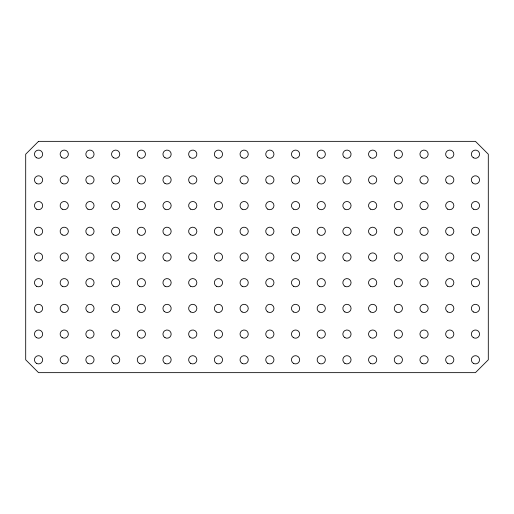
<?xml version="1.0" encoding="UTF-8"?>
<svg xmlns="http://www.w3.org/2000/svg" width="514" height="514" viewBox="0 0 514 514"><rect width="100%" height="100%" fill="white"/><g stroke="black" fill="none" stroke-linecap="round" stroke-linejoin="round"><path stroke-width="0.77" d="M38.55 141.35L25.7 154.2L25.7 359.8L38.55 372.65L475.45 372.65L488.3 359.8L488.3 154.2L475.45 141.35L38.55 141.35M164.994 363.359A4.112 4.112 0 0 0 171.162 359.8A4.112 4.112 0 0 0 164.994 356.241A4.112 4.112 0 0 0 164.994 363.359M164.994 286.259A4.112 4.112 0 0 0 171.162 282.7A4.112 4.112 0 0 0 164.994 279.141A4.112 4.112 0 0 0 164.994 286.259M164.139 311.311A4.112 4.112 0 0 0 171.021 309.467A4.112 4.112 0 0 0 165.983 304.429A4.112 4.112 0 0 0 164.139 311.311M216.394 337.659A4.112 4.112 0 0 0 222.562 334.1A4.112 4.112 0 0 0 216.394 330.541A4.112 4.112 0 0 0 216.394 337.659M216.394 363.359A4.112 4.112 0 0 0 222.562 359.8A4.112 4.112 0 0 0 216.394 356.241A4.112 4.112 0 0 0 216.394 363.359M164.994 337.659A4.112 4.112 0 0 0 171.162 334.1A4.112 4.112 0 0 0 164.994 330.541A4.112 4.112 0 0 0 164.994 337.659M242.094 311.959A4.112 4.112 0 0 0 248.262 308.4A4.112 4.112 0 0 0 242.094 304.841A4.112 4.112 0 0 0 242.094 311.959M242.094 286.259A4.112 4.112 0 0 0 248.262 282.7A4.112 4.112 0 0 0 242.094 279.141A4.112 4.112 0 0 0 242.094 286.259M242.094 209.159A4.112 4.112 0 0 0 248.262 205.6A4.112 4.112 0 0 0 242.094 202.041A4.112 4.112 0 0 0 242.094 209.159M242.094 183.459A4.112 4.112 0 0 0 248.262 179.9A4.112 4.112 0 0 0 242.094 176.341A4.112 4.112 0 0 0 242.094 183.459M242.094 260.559A4.112 4.112 0 0 0 248.262 257A4.112 4.112 0 0 0 242.094 253.441A4.112 4.112 0 0 0 242.094 260.559M242.094 234.859A4.112 4.112 0 0 0 248.262 231.3A4.112 4.112 0 0 0 242.094 227.741A4.112 4.112 0 0 0 242.094 234.859M242.094 157.759A4.112 4.112 0 0 0 248.262 154.2A4.112 4.112 0 0 0 242.094 150.641A4.112 4.112 0 0 0 242.094 157.759M242.094 363.359A4.112 4.112 0 0 0 248.262 359.8A4.112 4.112 0 0 0 242.094 356.241A4.112 4.112 0 0 0 242.094 363.359M242.094 337.659A4.112 4.112 0 0 0 248.262 334.1A4.112 4.112 0 0 0 242.094 330.541A4.112 4.112 0 0 0 242.094 337.659M293.494 311.959A4.112 4.112 0 0 0 299.662 308.4A4.112 4.112 0 0 0 293.494 304.841A4.112 4.112 0 0 0 293.494 311.959M293.494 286.259A4.112 4.112 0 0 0 299.662 282.7A4.112 4.112 0 0 0 293.494 279.141A4.112 4.112 0 0 0 293.494 286.259M293.494 209.159A4.112 4.112 0 0 0 299.662 205.6A4.112 4.112 0 0 0 293.494 202.041A4.112 4.112 0 0 0 293.494 209.159M292.639 182.811A4.112 4.112 0 0 0 299.521 180.967A4.112 4.112 0 0 0 294.483 175.929A4.112 4.112 0 0 0 292.639 182.811M293.494 260.559A4.112 4.112 0 0 0 299.662 257A4.112 4.112 0 0 0 293.494 253.441A4.112 4.112 0 0 0 293.494 260.559M293.494 234.859A4.112 4.112 0 0 0 299.662 231.3A4.112 4.112 0 0 0 293.494 227.741A4.112 4.112 0 0 0 293.494 234.859M293.494 157.759A4.112 4.112 0 0 0 299.662 154.2A4.112 4.112 0 0 0 293.494 150.641A4.112 4.112 0 0 0 293.494 157.759M293.494 363.359A4.112 4.112 0 0 0 299.662 359.8A4.112 4.112 0 0 0 293.494 356.241A4.112 4.112 0 0 0 293.494 363.359M293.494 337.659A4.112 4.112 0 0 0 299.662 334.1A4.112 4.112 0 0 0 293.494 330.541A4.112 4.112 0 0 0 293.494 337.659M319.194 311.959A4.112 4.112 0 0 0 325.362 308.4A4.112 4.112 0 0 0 319.194 304.841A4.112 4.112 0 0 0 319.194 311.959M319.194 286.259A4.112 4.112 0 0 0 325.362 282.7A4.112 4.112 0 0 0 319.194 279.141A4.112 4.112 0 0 0 319.194 286.259M318.339 208.511A4.112 4.112 0 0 0 325.221 206.667A4.112 4.112 0 0 0 320.183 201.629A4.112 4.112 0 0 0 318.339 208.511M318.339 182.811A4.112 4.112 0 0 0 325.221 180.967A4.112 4.112 0 0 0 320.183 175.929A4.112 4.112 0 0 0 318.339 182.811M319.194 260.559A4.112 4.112 0 0 0 325.362 257A4.112 4.112 0 0 0 319.194 253.441A4.112 4.112 0 0 0 319.194 260.559M319.194 234.859A4.112 4.112 0 0 0 325.362 231.3A4.112 4.112 0 0 0 319.194 227.741A4.112 4.112 0 0 0 319.194 234.859M319.194 157.759A4.112 4.112 0 0 0 325.362 154.2A4.112 4.112 0 0 0 319.194 150.641A4.112 4.112 0 0 0 319.194 157.759M319.194 363.359A4.112 4.112 0 0 0 325.362 359.8A4.112 4.112 0 0 0 319.194 356.241A4.112 4.112 0 0 0 319.194 363.359M319.194 337.659A4.112 4.112 0 0 0 325.362 334.1A4.112 4.112 0 0 0 319.194 330.541A4.112 4.112 0 0 0 319.194 337.659M344.894 311.959A4.112 4.112 0 0 0 351.062 308.4A4.112 4.112 0 0 0 344.894 304.841A4.112 4.112 0 0 0 344.894 311.959M344.894 286.259A4.112 4.112 0 0 0 351.062 282.7A4.112 4.112 0 0 0 344.894 279.141A4.112 4.112 0 0 0 344.894 286.259M344.894 209.159A4.112 4.112 0 0 0 351.062 205.6A4.112 4.112 0 0 0 344.894 202.041A4.112 4.112 0 0 0 344.894 209.159M344.039 182.811A4.112 4.112 0 0 0 350.921 180.967A4.112 4.112 0 0 0 345.883 175.929A4.112 4.112 0 0 0 344.039 182.811M344.894 260.559A4.112 4.112 0 0 0 351.062 257A4.112 4.112 0 0 0 344.894 253.441A4.112 4.112 0 0 0 344.894 260.559M344.894 234.859A4.112 4.112 0 0 0 351.062 231.3A4.112 4.112 0 0 0 344.894 227.741A4.112 4.112 0 0 0 344.894 234.859M344.039 157.111A4.112 4.112 0 0 0 350.921 155.267A4.112 4.112 0 0 0 345.883 150.229A4.112 4.112 0 0 0 344.039 157.111M344.894 363.359A4.112 4.112 0 0 0 351.062 359.8A4.112 4.112 0 0 0 344.894 356.241A4.112 4.112 0 0 0 344.894 363.359M344.894 337.659A4.112 4.112 0 0 0 351.062 334.1A4.112 4.112 0 0 0 344.894 330.541A4.112 4.112 0 0 0 344.894 337.659M87.894 157.759A4.112 4.112 0 0 0 94.062 154.2A4.112 4.112 0 0 0 87.894 150.641A4.112 4.112 0 0 0 87.894 157.759M87.894 363.359A4.112 4.112 0 0 0 94.062 359.8A4.112 4.112 0 0 0 87.894 356.241A4.112 4.112 0 0 0 87.894 363.359M87.894 337.659A4.112 4.112 0 0 0 94.062 334.1A4.112 4.112 0 0 0 87.894 330.541A4.112 4.112 0 0 0 87.894 337.659M113.594 311.959A4.112 4.112 0 0 0 119.762 308.4A4.112 4.112 0 0 0 113.594 304.841A4.112 4.112 0 0 0 113.594 311.959M113.594 286.259A4.112 4.112 0 0 0 119.762 282.7A4.112 4.112 0 0 0 113.594 279.141A4.112 4.112 0 0 0 113.594 286.259M113.594 209.159A4.112 4.112 0 0 0 119.762 205.6A4.112 4.112 0 0 0 113.594 202.041A4.112 4.112 0 0 0 113.594 209.159M113.594 183.459A4.112 4.112 0 0 0 119.762 179.9A4.112 4.112 0 0 0 113.594 176.341A4.112 4.112 0 0 0 113.594 183.459M113.594 260.559A4.112 4.112 0 0 0 119.762 257A4.112 4.112 0 0 0 113.594 253.441A4.112 4.112 0 0 0 113.594 260.559M113.594 234.859A4.112 4.112 0 0 0 119.762 231.3A4.112 4.112 0 0 0 113.594 227.741A4.112 4.112 0 0 0 113.594 234.859M113.594 157.759A4.112 4.112 0 0 0 119.762 154.2A4.112 4.112 0 0 0 113.594 150.641A4.112 4.112 0 0 0 113.594 157.759M113.594 363.359A4.112 4.112 0 0 0 119.762 359.8A4.112 4.112 0 0 0 113.594 356.241A4.112 4.112 0 0 0 113.594 363.359M113.594 337.659A4.112 4.112 0 0 0 119.762 334.1A4.112 4.112 0 0 0 113.594 330.541A4.112 4.112 0 0 0 113.594 337.659M139.294 363.359A4.112 4.112 0 0 0 145.462 359.8A4.112 4.112 0 0 0 139.294 356.241A4.112 4.112 0 0 0 139.294 363.359M139.294 337.659A4.112 4.112 0 0 0 145.462 334.1A4.112 4.112 0 0 0 139.294 330.541A4.112 4.112 0 0 0 139.294 337.659M139.294 286.259A4.112 4.112 0 0 0 145.462 282.7A4.112 4.112 0 0 0 139.294 279.141A4.112 4.112 0 0 0 139.294 286.259M139.294 311.959A4.112 4.112 0 0 0 145.462 308.4A4.112 4.112 0 0 0 139.294 304.841A4.112 4.112 0 0 0 139.294 311.959M139.294 209.159A4.112 4.112 0 0 0 145.462 205.6A4.112 4.112 0 0 0 139.294 202.041A4.112 4.112 0 0 0 139.294 209.159M139.294 183.459A4.112 4.112 0 0 0 145.462 179.9A4.112 4.112 0 0 0 139.294 176.341A4.112 4.112 0 0 0 139.294 183.459M139.294 260.559A4.112 4.112 0 0 0 145.462 257A4.112 4.112 0 0 0 139.294 253.441A4.112 4.112 0 0 0 139.294 260.559M396.294 311.959A4.112 4.112 0 0 0 402.462 308.4A4.112 4.112 0 0 0 396.294 304.841A4.112 4.112 0 0 0 396.294 311.959M396.294 286.259A4.112 4.112 0 0 0 402.462 282.7A4.112 4.112 0 0 0 396.294 279.141A4.112 4.112 0 0 0 396.294 286.259M396.294 209.159A4.112 4.112 0 0 0 402.462 205.6A4.112 4.112 0 0 0 396.294 202.041A4.112 4.112 0 0 0 396.294 209.159M395.439 182.811A4.112 4.112 0 0 0 402.321 180.967A4.112 4.112 0 0 0 397.283 175.929A4.112 4.112 0 0 0 395.439 182.811M396.294 260.559A4.112 4.112 0 0 0 402.462 257A4.112 4.112 0 0 0 396.294 253.441A4.112 4.112 0 0 0 396.294 260.559M396.294 234.859A4.112 4.112 0 0 0 402.462 231.3A4.112 4.112 0 0 0 396.294 227.741A4.112 4.112 0 0 0 396.294 234.859M396.294 157.759A4.112 4.112 0 0 0 402.462 154.2A4.112 4.112 0 0 0 396.294 150.641A4.112 4.112 0 0 0 396.294 157.759M396.294 363.359A4.112 4.112 0 0 0 402.462 359.8A4.112 4.112 0 0 0 396.294 356.241A4.112 4.112 0 0 0 396.294 363.359M396.294 337.659A4.112 4.112 0 0 0 402.462 334.1A4.112 4.112 0 0 0 396.294 330.541A4.112 4.112 0 0 0 396.294 337.659M421.994 311.959A4.112 4.112 0 0 0 428.162 308.4A4.112 4.112 0 0 0 421.994 304.841A4.112 4.112 0 0 0 421.994 311.959M421.994 286.259A4.112 4.112 0 0 0 428.162 282.7A4.112 4.112 0 0 0 421.994 279.141A4.112 4.112 0 0 0 421.994 286.259M164.994 209.159A4.112 4.112 0 0 0 171.162 205.6A4.112 4.112 0 0 0 164.994 202.041A4.112 4.112 0 0 0 164.994 209.159M164.994 183.459A4.112 4.112 0 0 0 171.162 179.9A4.112 4.112 0 0 0 164.994 176.341A4.112 4.112 0 0 0 164.994 183.459M164.994 260.559A4.112 4.112 0 0 0 171.162 257A4.112 4.112 0 0 0 164.994 253.441A4.112 4.112 0 0 0 164.994 260.559M164.994 234.859A4.112 4.112 0 0 0 171.162 231.3A4.112 4.112 0 0 0 164.994 227.741A4.112 4.112 0 0 0 164.994 234.859M164.994 157.759A4.112 4.112 0 0 0 171.162 154.2A4.112 4.112 0 0 0 164.994 150.641A4.112 4.112 0 0 0 164.994 157.759M35.639 259.911A4.112 4.112 0 0 0 42.521 258.067A4.112 4.112 0 0 0 37.483 253.029A4.112 4.112 0 0 0 35.639 259.911M36.494 234.859A4.112 4.112 0 0 0 42.662 231.3A4.112 4.112 0 0 0 36.494 227.741A4.112 4.112 0 0 0 36.494 234.859M36.494 311.959A4.112 4.112 0 0 0 42.662 308.4A4.112 4.112 0 0 0 36.494 304.841A4.112 4.112 0 0 0 36.494 311.959M36.494 286.259A4.112 4.112 0 0 0 42.662 282.7A4.112 4.112 0 0 0 36.494 279.141A4.112 4.112 0 0 0 36.494 286.259M36.494 209.159A4.112 4.112 0 0 0 42.662 205.6A4.112 4.112 0 0 0 36.494 202.041A4.112 4.112 0 0 0 36.494 209.159M36.494 183.459A4.112 4.112 0 0 0 42.662 179.9A4.112 4.112 0 0 0 36.494 176.341A4.112 4.112 0 0 0 36.494 183.459M36.494 157.759A4.112 4.112 0 0 0 42.662 154.2A4.112 4.112 0 0 0 36.494 150.641A4.112 4.112 0 0 0 36.494 157.759M36.494 363.359A4.112 4.112 0 0 0 42.662 359.8A4.112 4.112 0 0 0 36.494 356.241A4.112 4.112 0 0 0 36.494 363.359M36.494 337.659A4.112 4.112 0 0 0 42.662 334.1A4.112 4.112 0 0 0 36.494 330.541A4.112 4.112 0 0 0 36.494 337.659M87.894 311.959A4.112 4.112 0 0 0 94.062 308.4A4.112 4.112 0 0 0 87.894 304.841A4.112 4.112 0 0 0 87.894 311.959M87.894 286.259A4.112 4.112 0 0 0 94.062 282.7A4.112 4.112 0 0 0 87.894 279.141A4.112 4.112 0 0 0 87.894 286.259M87.894 209.159A4.112 4.112 0 0 0 94.062 205.6A4.112 4.112 0 0 0 87.894 202.041A4.112 4.112 0 0 0 87.894 209.159M87.894 183.459A4.112 4.112 0 0 0 94.062 179.9A4.112 4.112 0 0 0 87.894 176.341A4.112 4.112 0 0 0 87.894 183.459M87.894 260.559A4.112 4.112 0 0 0 94.062 257A4.112 4.112 0 0 0 87.894 253.441A4.112 4.112 0 0 0 87.894 260.559M87.894 234.859A4.112 4.112 0 0 0 94.062 231.3A4.112 4.112 0 0 0 87.894 227.741A4.112 4.112 0 0 0 87.894 234.859M139.294 234.859A4.112 4.112 0 0 0 145.462 231.3A4.112 4.112 0 0 0 139.294 227.741A4.112 4.112 0 0 0 139.294 234.859M139.294 157.759A4.112 4.112 0 0 0 145.462 154.2A4.112 4.112 0 0 0 139.294 150.641A4.112 4.112 0 0 0 139.294 157.759M190.694 311.959A4.112 4.112 0 0 0 196.862 308.4A4.112 4.112 0 0 0 190.694 304.841A4.112 4.112 0 0 0 190.694 311.959M190.694 286.259A4.112 4.112 0 0 0 196.862 282.7A4.112 4.112 0 0 0 190.694 279.141A4.112 4.112 0 0 0 190.694 286.259M190.694 209.159A4.112 4.112 0 0 0 196.862 205.6A4.112 4.112 0 0 0 190.694 202.041A4.112 4.112 0 0 0 190.694 209.159M189.839 182.811A4.112 4.112 0 0 0 196.721 180.967A4.112 4.112 0 0 0 191.683 175.929A4.112 4.112 0 0 0 189.839 182.811M189.839 259.911A4.112 4.112 0 0 0 196.721 258.067A4.112 4.112 0 0 0 191.683 253.029A4.112 4.112 0 0 0 189.839 259.911M190.694 234.859A4.112 4.112 0 0 0 196.862 231.3A4.112 4.112 0 0 0 190.694 227.741A4.112 4.112 0 0 0 190.694 234.859M189.839 157.111A4.112 4.112 0 0 0 196.721 155.267A4.112 4.112 0 0 0 191.683 150.229A4.112 4.112 0 0 0 189.839 157.111M190.694 363.359A4.112 4.112 0 0 0 196.862 359.8A4.112 4.112 0 0 0 190.694 356.241A4.112 4.112 0 0 0 190.694 363.359M189.839 337.011A4.112 4.112 0 0 0 196.721 335.167A4.112 4.112 0 0 0 191.683 330.129A4.112 4.112 0 0 0 189.839 337.011M216.394 311.959A4.112 4.112 0 0 0 222.562 308.4A4.112 4.112 0 0 0 216.394 304.841A4.112 4.112 0 0 0 216.394 311.959M216.394 286.259A4.112 4.112 0 0 0 222.562 282.7A4.112 4.112 0 0 0 216.394 279.141A4.112 4.112 0 0 0 216.394 286.259M216.394 209.159A4.112 4.112 0 0 0 222.562 205.6A4.112 4.112 0 0 0 216.394 202.041A4.112 4.112 0 0 0 216.394 209.159M215.539 182.811A4.112 4.112 0 0 0 222.421 180.967A4.112 4.112 0 0 0 217.383 175.929A4.112 4.112 0 0 0 215.539 182.811M216.394 260.559A4.112 4.112 0 0 0 222.562 257A4.112 4.112 0 0 0 216.394 253.441A4.112 4.112 0 0 0 216.394 260.559M216.394 234.859A4.112 4.112 0 0 0 222.562 231.3A4.112 4.112 0 0 0 216.394 227.741A4.112 4.112 0 0 0 216.394 234.859M216.394 157.759A4.112 4.112 0 0 0 222.562 154.2A4.112 4.112 0 0 0 216.394 150.641A4.112 4.112 0 0 0 216.394 157.759M421.994 209.159A4.112 4.112 0 0 0 428.162 205.6A4.112 4.112 0 0 0 421.994 202.041A4.112 4.112 0 0 0 421.994 209.159M421.139 182.811A4.112 4.112 0 0 0 428.021 180.967A4.112 4.112 0 0 0 422.983 175.929A4.112 4.112 0 0 0 421.139 182.811M421.994 260.559A4.112 4.112 0 0 0 428.162 257A4.112 4.112 0 0 0 421.994 253.441A4.112 4.112 0 0 0 421.994 260.559M421.994 234.859A4.112 4.112 0 0 0 428.162 231.3A4.112 4.112 0 0 0 421.994 227.741A4.112 4.112 0 0 0 421.994 234.859M421.994 157.759A4.112 4.112 0 0 0 428.162 154.2A4.112 4.112 0 0 0 421.994 150.641A4.112 4.112 0 0 0 421.994 157.759M421.994 363.359A4.112 4.112 0 0 0 428.162 359.8A4.112 4.112 0 0 0 421.994 356.241A4.112 4.112 0 0 0 421.994 363.359M421.994 337.659A4.112 4.112 0 0 0 428.162 334.1A4.112 4.112 0 0 0 421.994 330.541A4.112 4.112 0 0 0 421.994 337.659M370.594 311.959A4.112 4.112 0 0 0 376.762 308.4A4.112 4.112 0 0 0 370.594 304.841A4.112 4.112 0 0 0 370.594 311.959M370.594 286.259A4.112 4.112 0 0 0 376.762 282.7A4.112 4.112 0 0 0 370.594 279.141A4.112 4.112 0 0 0 370.594 286.259M370.594 209.159A4.112 4.112 0 0 0 376.762 205.6A4.112 4.112 0 0 0 370.594 202.041A4.112 4.112 0 0 0 370.594 209.159M369.739 182.811A4.112 4.112 0 0 0 376.621 180.967A4.112 4.112 0 0 0 371.583 175.929A4.112 4.112 0 0 0 369.739 182.811M370.594 260.559A4.112 4.112 0 0 0 376.762 257A4.112 4.112 0 0 0 370.594 253.441A4.112 4.112 0 0 0 370.594 260.559M370.594 234.859A4.112 4.112 0 0 0 376.762 231.3A4.112 4.112 0 0 0 370.594 227.741A4.112 4.112 0 0 0 370.594 234.859M370.594 157.759A4.112 4.112 0 0 0 376.762 154.2A4.112 4.112 0 0 0 370.594 150.641A4.112 4.112 0 0 0 370.594 157.759M370.594 363.359A4.112 4.112 0 0 0 376.762 359.8A4.112 4.112 0 0 0 370.594 356.241A4.112 4.112 0 0 0 370.594 363.359M370.594 337.659A4.112 4.112 0 0 0 376.762 334.1A4.112 4.112 0 0 0 370.594 330.541A4.112 4.112 0 0 0 370.594 337.659M267.794 311.959A4.112 4.112 0 0 0 273.962 308.4A4.112 4.112 0 0 0 267.794 304.841A4.112 4.112 0 0 0 267.794 311.959M267.794 286.259A4.112 4.112 0 0 0 273.962 282.7A4.112 4.112 0 0 0 267.794 279.141A4.112 4.112 0 0 0 267.794 286.259M267.794 209.159A4.112 4.112 0 0 0 273.962 205.6A4.112 4.112 0 0 0 267.794 202.041A4.112 4.112 0 0 0 267.794 209.159M266.939 182.811A4.112 4.112 0 0 0 273.821 180.967A4.112 4.112 0 0 0 268.783 175.929A4.112 4.112 0 0 0 266.939 182.811M267.794 260.559A4.112 4.112 0 0 0 273.962 257A4.112 4.112 0 0 0 267.794 253.441A4.112 4.112 0 0 0 267.794 260.559M267.794 234.859A4.112 4.112 0 0 0 273.962 231.3A4.112 4.112 0 0 0 267.794 227.741A4.112 4.112 0 0 0 267.794 234.859M267.794 157.759A4.112 4.112 0 0 0 273.962 154.2A4.112 4.112 0 0 0 267.794 150.641A4.112 4.112 0 0 0 267.794 157.759M267.794 363.359A4.112 4.112 0 0 0 273.962 359.8A4.112 4.112 0 0 0 267.794 356.241A4.112 4.112 0 0 0 267.794 363.359M267.794 337.659A4.112 4.112 0 0 0 273.962 334.1A4.112 4.112 0 0 0 267.794 330.541A4.112 4.112 0 0 0 267.794 337.659M447.694 311.959A4.112 4.112 0 0 0 453.862 308.4A4.112 4.112 0 0 0 447.694 304.841A4.112 4.112 0 0 0 447.694 311.959M447.694 286.259A4.112 4.112 0 0 0 453.862 282.7A4.112 4.112 0 0 0 447.694 279.141A4.112 4.112 0 0 0 447.694 286.259M447.694 209.159A4.112 4.112 0 0 0 453.862 205.6A4.112 4.112 0 0 0 447.694 202.041A4.112 4.112 0 0 0 447.694 209.159M446.839 182.811A4.112 4.112 0 0 0 453.721 180.967A4.112 4.112 0 0 0 448.683 175.929A4.112 4.112 0 0 0 446.839 182.811M447.694 260.559A4.112 4.112 0 0 0 453.862 257A4.112 4.112 0 0 0 447.694 253.441A4.112 4.112 0 0 0 447.694 260.559M447.694 234.859A4.112 4.112 0 0 0 453.862 231.3A4.112 4.112 0 0 0 447.694 227.741A4.112 4.112 0 0 0 447.694 234.859M447.694 157.759A4.112 4.112 0 0 0 453.862 154.2A4.112 4.112 0 0 0 447.694 150.641A4.112 4.112 0 0 0 447.694 157.759M447.694 363.359A4.112 4.112 0 0 0 453.862 359.8A4.112 4.112 0 0 0 447.694 356.241A4.112 4.112 0 0 0 447.694 363.359M447.694 337.659A4.112 4.112 0 0 0 453.862 334.1A4.112 4.112 0 0 0 447.694 330.541A4.112 4.112 0 0 0 447.694 337.659M473.394 311.959A4.112 4.112 0 0 0 479.562 308.4A4.112 4.112 0 0 0 473.394 304.841A4.112 4.112 0 0 0 473.394 311.959M473.394 286.259A4.112 4.112 0 0 0 479.562 282.7A4.112 4.112 0 0 0 473.394 279.141A4.112 4.112 0 0 0 473.394 286.259M473.394 209.159A4.112 4.112 0 0 0 479.562 205.6A4.112 4.112 0 0 0 473.394 202.041A4.112 4.112 0 0 0 473.394 209.159M472.539 182.811A4.112 4.112 0 0 0 479.421 180.967A4.112 4.112 0 0 0 474.383 175.929A4.112 4.112 0 0 0 472.539 182.811M473.394 260.559A4.112 4.112 0 0 0 479.562 257A4.112 4.112 0 0 0 473.394 253.441A4.112 4.112 0 0 0 473.394 260.559M473.394 234.859A4.112 4.112 0 0 0 479.562 231.3A4.112 4.112 0 0 0 473.394 227.741A4.112 4.112 0 0 0 473.394 234.859M473.394 157.759A4.112 4.112 0 0 0 479.562 154.2A4.112 4.112 0 0 0 473.394 150.641A4.112 4.112 0 0 0 473.394 157.759M473.394 363.359A4.112 4.112 0 0 0 479.562 359.8A4.112 4.112 0 0 0 473.394 356.241A4.112 4.112 0 0 0 473.394 363.359M473.394 337.659A4.112 4.112 0 0 0 479.562 334.1A4.112 4.112 0 0 0 473.394 330.541A4.112 4.112 0 0 0 473.394 337.659M62.194 311.959A4.112 4.112 0 0 0 68.362 308.4A4.112 4.112 0 0 0 62.194 304.841A4.112 4.112 0 0 0 62.194 311.959M62.194 286.259A4.112 4.112 0 0 0 68.362 282.7A4.112 4.112 0 0 0 62.194 279.141A4.112 4.112 0 0 0 62.194 286.259M62.194 209.159A4.112 4.112 0 0 0 68.362 205.6A4.112 4.112 0 0 0 62.194 202.041A4.112 4.112 0 0 0 62.194 209.159M62.194 183.459A4.112 4.112 0 0 0 68.362 179.9A4.112 4.112 0 0 0 62.194 176.341A4.112 4.112 0 0 0 62.194 183.459M62.194 260.559A4.112 4.112 0 0 0 68.362 257A4.112 4.112 0 0 0 62.194 253.441A4.112 4.112 0 0 0 62.194 260.559M62.194 234.859A4.112 4.112 0 0 0 68.362 231.3A4.112 4.112 0 0 0 62.194 227.741A4.112 4.112 0 0 0 62.194 234.859M61.339 157.111A4.112 4.112 0 0 0 68.221 155.267A4.112 4.112 0 0 0 63.183 150.229A4.112 4.112 0 0 0 61.339 157.111M62.194 363.359A4.112 4.112 0 0 0 68.362 359.8A4.112 4.112 0 0 0 62.194 356.241A4.112 4.112 0 0 0 62.194 363.359M62.194 337.659A4.112 4.112 0 0 0 68.362 334.1A4.112 4.112 0 0 0 62.194 330.541A4.112 4.112 0 0 0 62.194 337.659"/></g></svg>
